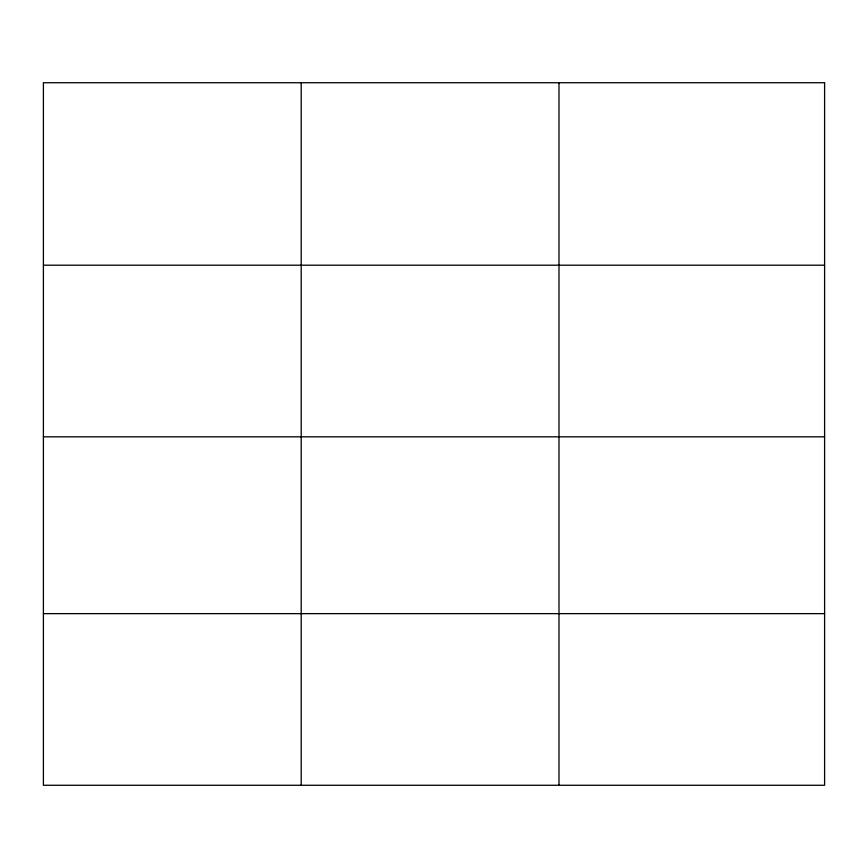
<?xml version="1.0" encoding="UTF-8"?>
<svg xmlns="http://www.w3.org/2000/svg" width="868" height="868" viewBox="0 0 868 868"><rect width="100%" height="100%" fill="white"/><g stroke="black" fill="none" stroke-linecap="round" stroke-linejoin="round"><path stroke-width="1.3" d="M43.4 265.196L824.6 265.196M43.4 436.821L824.6 436.821M43.4 613.643L824.6 613.643M558.992 82.731L558.992 785.269M301.196 82.731L301.196 785.269M824.6 82.731L43.4 82.731L43.4 785.269L824.6 785.269L824.6 82.731"/></g></svg>
